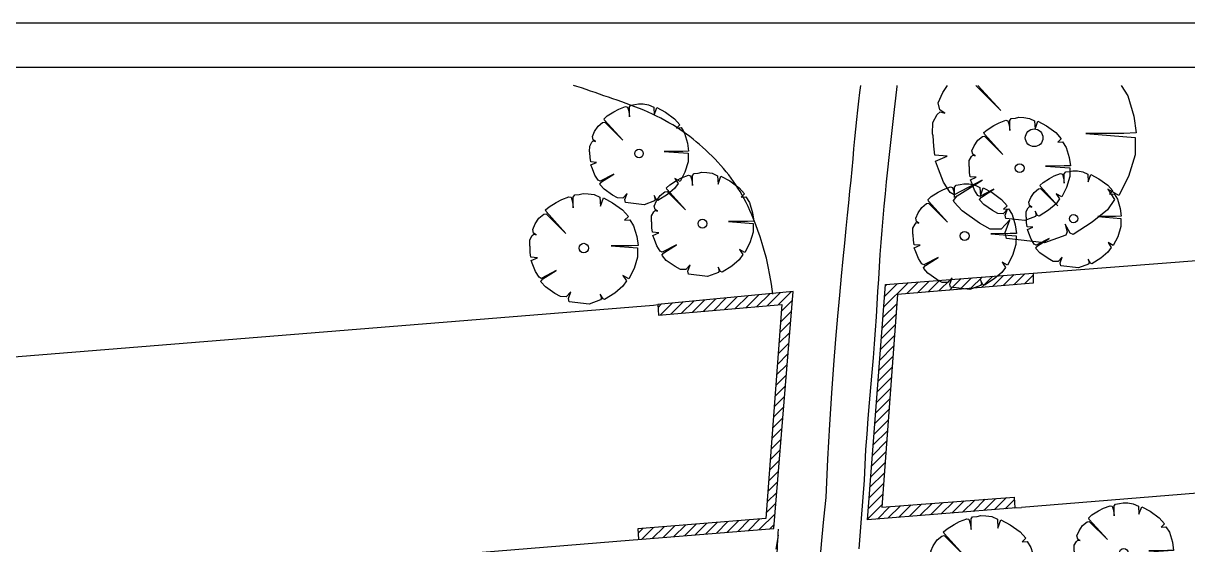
# Model space of a CAD drawing. Header units: metres. Extents: x -3 to 211, y 1 to 149.
# Drawn here: x 30.8 to 83.3, y 125.2 to 148.7 of the extents above; entities that cross this region are included whole.
import ezdxf

# ---------------------------------------------------------------- set-up
doc = ezdxf.new("R2010")
doc.units = ezdxf.units.M
doc.header["$LTSCALE"] = 25
doc.layers.get('0').update_dxf_attribs({"linetype": 'CONTINUOUS'})
for name, color, linetype in [('BS-RA-SYM', 3, 'CONTINUOUS'), ('BS-RA-TXT-SON', 2, 'CONTINUOUS'), ('BT-GT-SYM', 2, 'CONTINUOUS'), ('BT-OF-LIN-ABG', 4, 'CONTINUOUS'), ('BT-SM-SYM', 2, 'CONTINUOUS')]:
    doc.layers.add(name, color=color, linetype=linetype)

# ---------------------------------------------------------------- blocks, each defined once
blk = doc.blocks.new('BMIST')
blk.add_lwpolyline([(0.506, 0.041), (0.991, 0.004), (0.99, -0.167), (0.925, -0.378), (0.829, -0.566), (0.721, -0.503), (0.788, -0.605), (0.717, -0.704), (0.57, -0.828), (0.382, -0.947), (0.354, -0.933), (0.304, -0.846), (0.324, -0.92), (0.31, -0.952), (0.101, -1.03), (-0.27, -0.988), (-0.283, -0.927), (-0.239, -0.804), (-0.323, -0.896), (-0.431, -0.894), (-0.535, -0.836), (-0.705, -0.716), (-0.782, -0.629), (-0.791, -0.616), (-0.754, -0.569), (-0.509, -0.416), (-0.783, -0.559), (-0.822, -0.535), (-0.888, -0.433), (-0.937, -0.307), (-0.967, -0.23), (-0.853, -0.178), (-0.972, -0.169), (-0.984, -0.083), (-0.988, 0.019), (-0.995, 0.04), (-0.992, 0.149), (-0.949, 0.227), (-0.921, 0.255), (-0.876, 0.242), (-0.923, 0.274), (-0.939, 0.342), (-0.895, 0.442), (-0.824, 0.549), (-0.733, 0.621), (-0.69, 0.629), (-0.328, 0.267), (-0.694, 0.669), (-0.702, 0.7), (-0.639, 0.757), (-0.506, 0.838), (-0.406, 0.892), (-0.273, 0.943), (-0.233, 0.932), (-0.208, 0.851), (-0.194, 0.741), (-0.194, 0.938), (-0.164, 0.976), (-0.083, 0.986), (-0.013, 1.003), (0.083, 0.998), (0.192, 0.981), (0.295, 0.932), (0.305, 0.77), (0.361, 0.923), (0.531, 0.832), (0.714, 0.7), (0.82, 0.58), (0.752, 0.513), (0.846, 0.521), (0.916, 0.409), (0.976, 0.211), (0.999, 0.048), (0.879, 0.043)], close=True)
blk.add_circle((0, 0), 0.0866)
blk = doc.blocks.new('*X16')
at = {"color": 0}
for p, q in [((70.285, 127.738), (70.787, 128.239)), ((70.767, 127.777), (71.266, 128.276)), ((71.249, 127.817), (71.744, 128.313)), ((71.73, 127.857), (72.127, 128.253)), ((65.384, 126.814), (66.48, 127.909)), ((65.421, 127.292), (66.001, 127.873)), ((65.457, 127.771), (65.522, 127.836)), ((66.431, 127.419), (66.958, 127.946)), ((66.912, 127.459), (67.437, 127.983)), ((67.394, 127.498), (67.915, 128.019)), ((67.876, 127.538), (68.394, 128.056)), ((68.358, 127.578), (68.873, 128.093)), ((68.84, 127.618), (69.351, 128.129)), ((69.321, 127.658), (69.83, 128.166)), ((69.803, 127.698), (70.308, 128.203)), ((57.231, 126.615), (57.789, 127.174)), ((57.714, 126.657), (58.279, 127.222)), ((58.197, 126.698), (58.769, 127.27)), ((58.68, 126.739), (59.259, 127.318)), ((59.164, 126.781), (59.749, 127.366)), ((59.647, 126.822), (60.239, 127.414)), ((60.13, 126.863), (60.729, 127.462)), ((60.613, 126.905), (61.219, 127.51)), ((55.197, 126.792), (55.339, 126.934)), ((55.297, 126.45), (55.829, 126.982)), ((55.781, 126.491), (56.319, 127.03)), ((56.264, 126.533), (56.809, 127.078)), ((56.747, 126.574), (57.299, 127.126)), ((60.762, 126.611), (61.256, 127.105)), ((65.347, 126.335), (65.971, 126.959)), ((60.691, 125.657), (61.178, 126.144)), ((60.727, 126.134), (61.217, 126.624)), ((65.311, 125.857), (65.936, 126.482)), ((60.656, 125.179), (61.139, 125.663)), ((65.274, 125.378), (65.901, 126.005)), ((60.62, 124.702), (61.1, 125.182)), ((65.238, 124.9), (65.865, 125.527)), ((60.585, 124.224), (61.061, 124.701)), ((65.164, 123.943), (65.795, 124.573)), ((65.201, 124.421), (65.83, 125.05)), ((60.549, 123.747), (61.022, 124.22)), ((65.128, 123.464), (65.759, 124.096)), ((60.514, 123.27), (60.983, 123.739)), ((65.091, 122.986), (65.724, 123.619)), ((60.478, 122.792), (60.945, 123.258)), ((65.055, 122.507), (65.689, 123.141)), ((60.443, 122.315), (60.906, 122.777)), ((65.018, 122.029), (65.654, 122.664)), ((60.407, 121.837), (60.867, 122.297)), ((64.982, 121.55), (65.618, 122.187)), ((60.372, 121.36), (60.828, 121.816)), ((64.945, 121.072), (65.583, 121.71)), ((60.337, 120.883), (60.789, 121.335)), ((64.908, 120.593), (65.548, 121.232)), ((60.266, 119.928), (60.711, 120.373)), ((60.301, 120.405), (60.75, 120.854)), ((64.872, 120.114), (65.512, 120.755)), ((60.23, 119.45), (60.672, 119.892)), ((64.835, 119.636), (65.477, 120.278)), ((60.195, 118.973), (60.633, 119.411)), ((64.762, 118.679), (65.407, 119.323)), ((64.799, 119.157), (65.442, 119.801)), ((60.159, 118.496), (60.594, 118.93)), ((64.725, 118.2), (65.371, 118.846)), ((60.124, 118.018), (60.555, 118.45)), ((64.689, 117.722), (65.336, 118.369)), ((60.088, 117.541), (60.516, 117.969)), ((64.652, 117.243), (65.301, 117.892)), ((65.095, 117.244), (65.658, 117.807)), ((65.576, 117.283), (66.137, 117.844)), ((66.057, 117.322), (66.616, 117.881)), ((66.538, 117.361), (67.094, 117.918)), ((67.018, 117.4), (67.573, 117.954)), ((67.499, 117.439), (68.052, 117.991)), ((67.98, 117.477), (68.53, 118.028)), ((68.461, 117.516), (69.009, 118.064)), ((68.941, 117.555), (69.488, 118.101)), ((69.422, 117.594), (69.966, 118.138)), ((69.903, 117.633), (70.445, 118.175)), ((70.384, 117.671), (70.924, 118.211)), ((70.864, 117.71), (71.283, 118.129)), ((58.797, 116.691), (59.316, 117.21)), ((59.278, 116.73), (59.796, 117.249)), ((59.759, 116.769), (60.477, 117.488)), ((54.299, 116.612), (54.508, 116.822)), ((54.468, 116.34), (54.989, 116.861)), ((54.949, 116.379), (55.47, 116.9)), ((55.43, 116.418), (55.951, 116.939)), ((55.911, 116.457), (56.431, 116.977)), ((56.392, 116.496), (56.912, 117.016)), ((56.873, 116.535), (57.393, 117.055)), ((57.354, 116.574), (57.874, 117.094)), ((57.835, 116.613), (58.354, 117.133)), ((58.316, 116.652), (58.835, 117.171)), ((60.24, 116.808), (60.438, 117.007))]:
    blk.add_line(p, q, dxfattribs=at)

msp = doc.modelspace()

# ---------------------------------------------------------------- linework, layer by layer
at = {"layer": 'BS-RA-SYM'}
msp.add_line((207.138, 146.709), (-0.862, 146.709), dxfattribs=at)
at = {"layer": 'BS-RA-TXT-SON'}
msp.add_line((211.138, 148.709), (-2.862, 148.709), dxfattribs=at)
at = {"layer": 'BT-GT-SYM'}
for p, q in [((76.374, 137.437), (83.945, 138.017)), ((69.709, 136.926), (76.374, 137.437)), ((76.374, 137.437), (76.376, 136.985)), ((68.897, 126.303), (69.709, 136.926)), ((76.376, 136.985), (70.25, 136.478)), ((65.537, 136.612), (59.437, 136.014)), ((64.671, 125.918), (65.537, 136.612)), ((70.25, 136.478), (69.54, 126.874)), ((8.051, 131.842), (59.234, 135.997)), ((59.234, 135.997), (59.437, 136.014)), ((59.437, 136.014), (59.466, 135.538)), ((59.466, 135.538), (65.032, 136.014)), ((65.032, 136.014), (64.316, 126.366)), ((87.188, 127.78), (75.842, 126.864)), ((69.54, 126.874), (75.512, 127.332)), ((75.512, 127.332), (75.552, 126.841)), ((75.614, 126.846), (68.897, 126.303)), ((75.552, 126.841), (75.842, 126.864)), ((64.316, 126.366), (58.533, 125.899)), ((58.531, 125.419), (64.671, 125.918)), ((58.533, 125.899), (58.564, 125.432)), ((7.145, 121.247), (58.328, 125.403)), ((58.328, 125.403), (58.531, 125.419))]:
    msp.add_line(p, q, dxfattribs=at)
msp.add_lwpolyline([(64.619, 136.492), (64.564, 136.932), (64.496, 137.348), (64.419, 137.741), (64.333, 138.111), (64.242, 138.457), (64.147, 138.779), (64.051, 139.079), (63.956, 139.356), (63.863, 139.61), (63.772, 139.844), (63.683, 140.06), (63.595, 140.26), (63.508, 140.448), (63.42, 140.624), (63.331, 140.793), (63.241, 140.955), (63.148, 141.114), (63.053, 141.269), (62.955, 141.422), (62.853, 141.573), (62.748, 141.721), (62.638, 141.868), (62.524, 142.013), (62.404, 142.157), (62.28, 142.3), (62.151, 142.442), (62.017, 142.582), (61.881, 142.72), (61.741, 142.855), (61.6, 142.988), (61.458, 143.117), (61.315, 143.242), (61.173, 143.364), (61.029, 143.481), (60.884, 143.595), (60.737, 143.706), (60.586, 143.814), (60.432, 143.919), (60.272, 144.023), (60.106, 144.125), (59.933, 144.225), (59.755, 144.324), (59.571, 144.421), (59.383, 144.515), (59.192, 144.607), (58.997, 144.697), (58.8, 144.783), (58.602, 144.866), (58.403, 144.945), (58.204, 145.021), (58.004, 145.095), (57.804, 145.166), (57.604, 145.236), (57.404, 145.305), (57.204, 145.374), (57.004, 145.443), (56.803, 145.513), (56.602, 145.583), (56.4, 145.653), (56.195, 145.722), (55.987, 145.79), (55.775, 145.856), (55.631, 145.897)], dxfattribs=at)
at = {"layer": 'BT-OF-LIN-ABG'}
for points in [[(67.028, 127.308), (67.107, 129.038), (67.192, 130.605), (67.281, 132.023), (67.374, 133.303), (67.466, 134.458), (67.558, 135.501), (67.646, 136.444), (67.73, 137.299), (67.806, 138.078), (67.876, 138.791), (67.941, 139.444), (68, 140.048), (68.055, 140.608), (68.106, 141.134), (68.154, 141.634), (68.2, 142.116), (68.244, 142.587), (68.286, 143.048), (68.328, 143.498), (68.37, 143.939), (68.413, 144.368), (68.457, 144.787), (68.503, 145.195), (68.551, 145.591), (68.592, 145.897)], [(68.761, 128.1), (68.789, 128.782), (68.83, 129.476), (68.879, 130.177), (68.934, 130.881), (68.994, 131.582), (69.054, 132.274), (69.113, 132.952), (69.168, 133.611), (69.216, 134.248), (69.26, 134.863), (69.299, 135.459), (69.336, 136.041), (69.371, 136.61), (69.405, 137.169), (69.44, 137.722), (69.477, 138.272), (69.518, 138.82), (69.561, 139.369), (69.607, 139.916), (69.656, 140.463), (69.707, 141.01), (69.76, 141.557), (69.815, 142.104), (69.872, 142.65), (69.93, 143.196), (69.989, 143.74), (70.05, 144.279), (70.111, 144.813), (70.173, 145.338), (70.236, 145.853), (70.242, 145.897)], [(68.525, 124.999), (68.63, 126.372), (68.761, 128.1)], [(66.798, 124.867), (66.858, 125.533), (66.934, 126.34), (67.028, 127.308)]]:
    msp.add_lwpolyline(points, dxfattribs=at)
msp.add_lwpolyline([(64.803, 124.488, 0.002157), (64.879, 125.886)], format="xyb", dxfattribs=at)
at = {"layer": 'BT-SM-SYM'}
for points in [[(78.752, 143.73), (80.984, 143.562), (80.98, 142.773), (80.68, 141.801), (80.239, 140.936), (79.741, 141.227), (80.052, 140.756), (79.724, 140.298), (79.044, 139.729), (78.178, 139.177), (78.049, 139.242), (77.819, 139.644), (77.914, 139.302), (77.848, 139.155), (76.886, 138.797), (75.176, 138.992), (75.117, 139.27), (75.32, 139.838), (74.931, 139.415), (74.433, 139.423), (73.956, 139.69), (73.17, 140.241), (72.816, 140.643), (72.774, 140.706), (72.944, 140.919), (74.071, 141.626), (72.809, 140.966), (72.631, 141.076), (72.325, 141.545), (72.1, 142.129), (71.963, 142.484), (72.488, 142.721), (71.938, 142.765), (71.886, 143.158), (71.865, 143.633), (71.832, 143.728), (71.848, 144.231), (72.043, 144.589), (72.176, 144.717), (72.383, 144.658), (72.165, 144.805), (72.091, 145.119), (72.297, 145.581), (72.506, 145.897)], [(73.783, 145.897), (74.908, 144.771), (73.884, 145.897)], [(80.344, 145.897), (80.64, 145.429), (80.918, 144.514), (81.024, 143.763), (80.468, 143.741), (78.752, 143.73)], [(64.865, 125.612), (64.756, 124.986)]]:
    msp.add_lwpolyline(points, dxfattribs=at)
msp.add_circle((76.419, 143.543), 0.399, dxfattribs=at)

# ---------------------------------------------------------------- block references
at = {"layer": 'BT-GT-SYM'}
msp.add_blockref('*X16', (4.247, 9.095), dxfattribs=at)
at = {"layer": 'BT-SM-SYM'}
for p, xscale, yscale, zscale in [((58.587, 142.834), 2.241607744303681, 2.241607744303681, 2.241607744303681), ((75.764, 142.172), 2.292215799002562, 2.292215799002562, 2.292215799002562), ((61.45, 139.671), 2.314805837222035, 2.314805837222035, 2.314805837222035), ((78.199, 139.896), 2.156004282633878, 2.156004282633878, 2.156004282633878), ((73.277, 139.117), 2.345893200489758, 2.345893200489758, 2.345893200489758), ((56.094, 138.57), 2.453444839088732, 2.453444839088732, 2.453444839088732), ((80.461, 124.821), 2.250955414524636, 2.250955414524636, 2.250955414524636), ((74.043, 124.06), 2.436735146282265, 2.436735146282265, 2.436735146282265)]:
    msp.add_blockref('BMIST', p, dxfattribs=dict(at, xscale=xscale, yscale=yscale, zscale=zscale))

doc.saveas('drawing.dxf')
